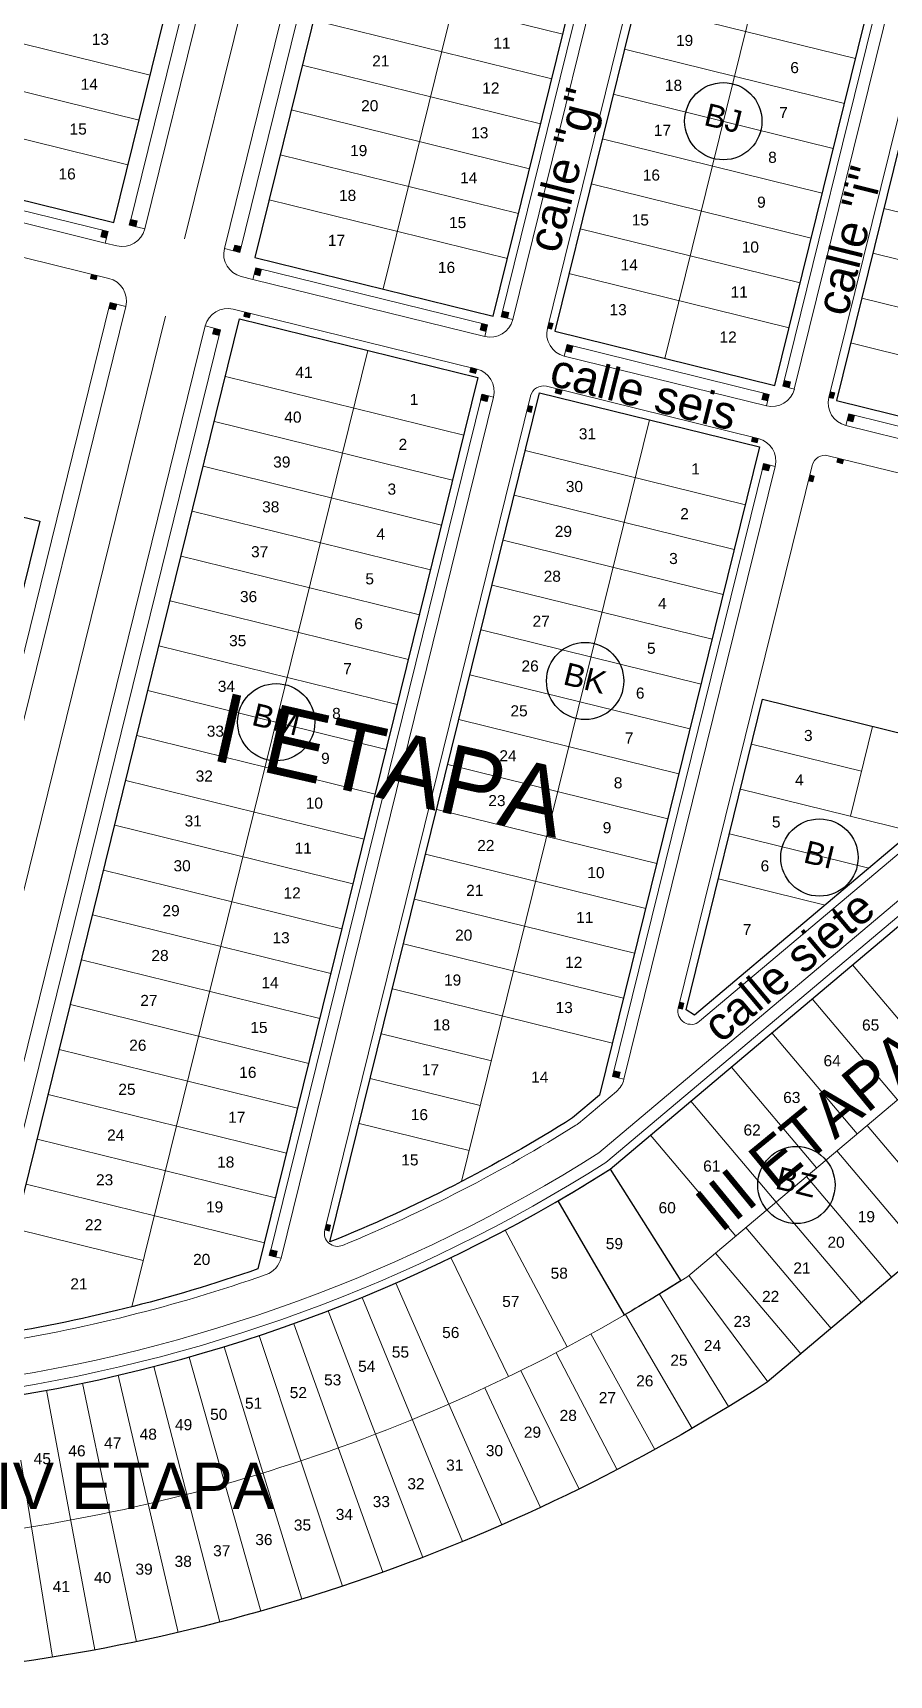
# Model space of a CAD drawing. Header units: millimetres. Extents: x 547073 to 557369, y 9424164 to 9429566.
# Drawn here: x 548510.7 to 548640.3, y 9426686.8 to 9426935.6 of the extents above; entities that cross this region are included whole.
import ezdxf

# ---------------------------------------------------------------- set-up
doc = ezdxf.new("R2010")
doc.units = ezdxf.units.MM
for name, color, linetype, lineweight in [('00 Estacionamientos', 251, 'Continuous', 15), ('00 Lotes', 7, 'Continuous', 15), ('00 Manzana', 170, 'Continuous', 25), ('00 Veredas', 253, 'Continuous', 15)]:
    doc.layers.add(name, color=color, linetype=linetype, lineweight=lineweight)
for name, color, linetype in [('TEXTO', 5, 'Continuous'), ('TEXTO-CATASTRO', 12, 'Continuous'), ('Y56', 112, 'Continuous')]:
    doc.layers.add(name, color=color, linetype=linetype)
doc.styles.add('KBYOZ', font='micross.ttf')
pattern_1 = [(346, (-6120.45241, 7539.05218), (0.0257042014075, 0.1030939209168), [])]
pattern_2 = [(256, (-6120.45241, 7539.05218), (0.1030939209168, -0.0257042014075), [])]

msp = doc.modelspace()

# ---------------------------------------------------------------- hatches: boundary and pattern name
h = msp.add_hatch()
h.set_pattern_fill('ANSI31', color=256, scale=0.85, angle=301, style=0)
h.set_pattern_definition(pattern_1)
h.paths.add_polyline_path([(548522.089, 9426905.529), (548521.216, 9426905.745), (548520.976, 9426904.774), (548521.85, 9426904.558)])
h = msp.add_hatch()
h.set_pattern_fill('ANSI31', color=256, scale=0.85, angle=211, style=0)
h.set_pattern_definition(pattern_2)
h.paths.add_polyline_path([(548526.497, 9426907.12), (548525.526, 9426907.36), (548525.311, 9426906.486), (548526.282, 9426906.246)])
h = msp.add_hatch()
h.set_pattern_fill('ANSI31', color=256, scale=0.85, angle=211, style=0)
h.set_pattern_definition(pattern_2)
h.paths.add_polyline_path([(548542.226, 9426903.241), (548541.255, 9426903.481), (548541.039, 9426902.607), (548542.01, 9426902.367)])
h = msp.add_hatch()
h.set_pattern_fill('ANSI31', color=256, scale=0.85, angle=301, style=0)
h.set_pattern_definition(pattern_1)
h.paths.add_polyline_path([(548520.442, 9426898.851), (548519.569, 9426899.066), (548519.409, 9426898.419), (548520.283, 9426898.203)])
h = msp.add_hatch()
h.set_pattern_fill('ANSI31', color=256, scale=0.85, angle=301, style=0)
h.set_pattern_definition(pattern_1)
h.paths.add_polyline_path([(548545.294, 9426899.806), (548544.42, 9426900.022), (548544.181, 9426899.051), (548545.055, 9426898.836)])
h = msp.add_hatch()
h.set_pattern_fill('ANSI31', color=256, scale=0.85, angle=211, style=0)
h.set_pattern_definition(pattern_2)
h.paths.add_polyline_path([(548523.389, 9426894.519), (548522.419, 9426894.759), (548522.203, 9426893.885), (548523.174, 9426893.645)])
h = msp.add_hatch()
h.set_pattern_fill('ANSI31', color=256, scale=0.85, angle=301, style=0)
h.set_pattern_definition(pattern_1)
h.paths.add_polyline_path([(548543.647, 9426893.128), (548542.773, 9426893.344), (548542.614, 9426892.696), (548543.488, 9426892.481)])
h = msp.add_hatch()
h.set_pattern_fill('ANSI31', color=256, scale=0.85, angle=211, style=0)
h.set_pattern_definition(pattern_2)
h.paths.add_polyline_path([(548582.761, 9426893.244), (548581.79, 9426893.484), (548581.575, 9426892.61), (548582.546, 9426892.37)])
h = msp.add_hatch()
h.set_pattern_fill('ANSI31', color=256, scale=0.85, angle=211, style=0)
h.set_pattern_definition(pattern_2)
h.paths.add_polyline_path([(548539.118, 9426890.64), (548538.147, 9426890.88), (548537.932, 9426890.006), (548538.903, 9426889.766)])
h = msp.add_hatch()
h.set_pattern_fill('ANSI31', color=256, scale=0.85, angle=301, style=0)
h.set_pattern_definition(pattern_1)
h.paths.add_polyline_path([(548579.519, 9426891.366), (548578.645, 9426891.582), (548578.406, 9426890.611), (548579.279, 9426890.395)])
h = msp.add_hatch()
h.set_pattern_fill('ANSI31', color=256, scale=0.85, angle=211, style=0)
h.set_pattern_definition(pattern_2)
h.paths.add_polyline_path([(548589.429, 9426891.603), (548588.782, 9426891.762), (548588.566, 9426890.889), (548589.213, 9426890.729)])
h = msp.add_hatch()
h.set_pattern_fill('ANSI31', color=256, scale=0.85, angle=301, style=0)
h.set_pattern_definition(pattern_1)
h.paths.add_polyline_path([(548592.432, 9426888.181), (548591.558, 9426888.397), (548591.319, 9426887.426), (548592.192, 9426887.211)])
h = msp.add_hatch()
h.set_pattern_fill('ANSI31', color=256, scale=0.85, angle=301, style=0)
h.set_pattern_definition(pattern_1)
h.paths.add_polyline_path([(548577.87, 9426884.688), (548576.996, 9426884.903), (548576.837, 9426884.256), (548577.711, 9426884.041)])
h = msp.add_hatch()
h.set_pattern_fill('ANSI31', color=256, scale=0.85, angle=211, style=0)
h.set_pattern_definition(pattern_2)
h.paths.add_polyline_path([(548579.654, 9426880.643), (548578.683, 9426880.883), (548578.467, 9426880.009), (548579.438, 9426879.769)])
h = msp.add_hatch()
h.set_pattern_fill('ANSI31', color=256, scale=0.85, angle=301, style=0)
h.set_pattern_definition(pattern_1)
h.paths.add_polyline_path([(548590.785, 9426881.503), (548589.911, 9426881.719), (548589.751, 9426881.071), (548590.625, 9426880.856)])
h = msp.add_hatch()
h.set_pattern_fill('ANSI31', color=256, scale=0.85, angle=301, style=0)
h.set_pattern_definition(pattern_1)
h.paths.add_polyline_path([(548622.142, 9426880.854), (548621.268, 9426881.07), (548621.029, 9426880.099), (548621.902, 9426879.884)])
h = msp.add_hatch()
h.set_pattern_fill('ANSI31', color=256, scale=0.85, angle=211, style=0)
h.set_pattern_definition(pattern_2)
h.paths.add_polyline_path([(548625.384, 9426882.733), (548624.413, 9426882.972), (548624.198, 9426882.098), (548625.169, 9426881.859)])
h = msp.add_hatch()
h.set_pattern_fill('ANSI31', color=256, scale=0.85, angle=211, style=0)
h.set_pattern_definition(pattern_2)
h.paths.add_polyline_path([(548632.052, 9426881.091), (548631.405, 9426881.251), (548631.189, 9426880.377), (548631.836, 9426880.217)])
h = msp.add_hatch()
h.set_pattern_fill('ANSI31', color=256, scale=0.85, angle=211, style=0)
h.set_pattern_definition(pattern_2)
h.paths.add_polyline_path([(548586.321, 9426878.999), (548585.673, 9426879.159), (548585.458, 9426878.285), (548586.105, 9426878.125)])
h = msp.add_hatch()
h.set_pattern_fill('ANSI31', color=256, scale=0.85, angle=301, style=0)
h.set_pattern_definition(pattern_1)
h.paths.add_polyline_path([(548635.055, 9426877.67), (548634.181, 9426877.885), (548633.942, 9426876.914), (548634.815, 9426876.699)])
h = msp.add_hatch()
h.set_pattern_fill('ANSI31', color=256, scale=0.85, angle=301, style=0)
h.set_pattern_definition(pattern_1)
h.paths.add_polyline_path([(548620.493, 9426874.176), (548619.619, 9426874.392), (548619.46, 9426873.745), (548620.334, 9426873.529)])
h = msp.add_hatch()
h.set_pattern_fill('ANSI31', color=256, scale=0.85, angle=301, style=0)
h.set_pattern_definition(pattern_1)
h.paths.add_polyline_path([(548633.408, 9426870.991), (548632.534, 9426871.207), (548632.374, 9426870.56), (548633.248, 9426870.344)])
h = msp.add_hatch()
h.set_pattern_fill('ANSI31', color=256, scale=0.85, angle=211, style=0)
h.set_pattern_definition(pattern_2)
h.paths.add_polyline_path([(548622.277, 9426870.132), (548621.306, 9426870.371), (548621.09, 9426869.497), (548622.061, 9426869.258)])
h = msp.add_hatch()
h.set_pattern_fill('ANSI31', color=256, scale=0.85, angle=211, style=0)
h.set_pattern_definition(pattern_2)
h.paths.add_polyline_path([(548628.944, 9426868.488), (548628.296, 9426868.647), (548628.081, 9426867.773), (548628.728, 9426867.614)])
h = msp.add_hatch()
h.set_pattern_fill('ANSI31', color=256, scale=0.85, angle=211, style=0)
h.set_pattern_definition([(256, (-6097.52922, 7448.66085), (0.1030939209168, -0.0257042014075), [])])
h.paths.add_polyline_path([(548609.244, 9426788.608), (548608.597, 9426788.767), (548608.381, 9426787.894), (548609.028, 9426787.734)])
h = msp.add_hatch()
h.set_pattern_fill('ANSI31', color=256, scale=0.85, angle=211, style=0)
h.set_pattern_definition(pattern_2)
h.paths.add_polyline_path([(548599.595, 9426778.159), (548598.624, 9426778.399), (548598.408, 9426777.525), (548599.379, 9426777.286)])
h = msp.add_hatch()
h.set_pattern_fill('ANSI31', color=256, scale=0.85, angle=211, style=0)
h.set_pattern_definition([(256, (-6151.03749, 7415.03409), (0.1030939209168, -0.0257042014075), [])])
h.paths.add_polyline_path([(548555.736, 9426754.981), (548555.088, 9426755.141), (548554.873, 9426754.267), (548555.52, 9426754.107)])
h = msp.add_hatch()
h.set_pattern_fill('ANSI31', color=256, scale=0.85, angle=211, style=0)
h.set_pattern_definition(pattern_2)
h.paths.add_polyline_path([(548547.691, 9426751.041), (548546.72, 9426751.28), (548546.505, 9426750.406), (548547.476, 9426750.167)])

# ---------------------------------------------------------------- linework, layer by layer
at = {"layer": '00 Estacionamientos'}
for p, q in [((548527.64, 9426905.908), (548554.82, 9427016.12)), ((548566.86, 9427013.151), (548539.679, 9426902.938)), ((548583.321, 9426892.174), (548610.502, 9427002.388)), ((548625.944, 9426881.661), (548653.125, 9426991.877)), ((548490.395, 9426911.492), (548521.658, 9426903.782)), ((548543.989, 9426898.274), (548579.088, 9426889.618)), ((548524.75, 9426894.187), (548486.068, 9426737.339)), ((548499.806, 9426741.258), (548536.789, 9426891.218)), ((548591.127, 9426886.649), (548621.711, 9426879.107)), ((548580.431, 9426880.453), (548548.257, 9426749.993)), ((548633.75, 9426876.138), (548664.334, 9426868.595)), ((548623.053, 9426869.94), (548600.156, 9426777.095)), ((548699.708, 9426853.143), (548596.34, 9426765.935))]:
    msp.add_line(p, q, dxfattribs=at)
msp.add_arc((548468.802, 9426967.292), 238.349, 277.87213, 302.34986, dxfattribs=at)
at = {"layer": '00 Lotes'}
for p, q in [((548591.489, 9427009.446), (548563.714, 9426896.821)), ((548625.253, 9426963.011), (548606.337, 9426886.309)), ((548554.831, 9426944.329), (548590.9, 9426935.434)), ((548601.897, 9426939.932), (548635.199, 9426931.719)), ((548553.155, 9426937.533), (548589.224, 9426928.638)), ((548509.024, 9426933.997), (548528.443, 9426929.208)), ((548600.221, 9426933.136), (548633.523, 9426924.923)), ((548551.479, 9426930.737), (548587.548, 9426921.841)), ((548507.348, 9426927.201), (548526.766, 9426922.412)), ((548598.545, 9426926.339), (548631.847, 9426918.126)), ((548549.803, 9426923.94), (548585.872, 9426915.045)), ((548505.672, 9426920.404), (548525.09, 9426915.615)), ((548596.869, 9426919.543), (548630.171, 9426911.33)), ((548548.126, 9426917.144), (548584.196, 9426908.249)), ((548595.193, 9426912.746), (548628.495, 9426904.533)), ((548546.45, 9426910.348), (548582.52, 9426901.452)), ((548639.492, 9426909.031), (548672.794, 9426900.818)), ((548593.516, 9426905.95), (548626.819, 9426897.737)), ((548637.816, 9426902.235), (548671.118, 9426894.022)), ((548591.84, 9426899.154), (548625.143, 9426890.941)), ((548636.139, 9426895.438), (548669.442, 9426887.226)), ((548634.463, 9426888.642), (548667.766, 9426880.429)), ((548561.415, 9426887.5), (548525.69, 9426742.64)), ((548575.911, 9426874.655), (548539.842, 9426883.551)), ((548574.235, 9426867.859), (548538.166, 9426876.754)), ((548604.038, 9426876.988), (548575.586, 9426761.62)), ((548618.534, 9426864.144), (548585.232, 9426872.357)), ((548572.559, 9426861.062), (548536.489, 9426869.958)), ((548616.858, 9426857.347), (548583.556, 9426865.56)), ((548570.883, 9426854.266), (548534.813, 9426863.161)), ((548615.182, 9426850.551), (548581.88, 9426858.764)), ((548569.207, 9426847.47), (548533.137, 9426856.365)), ((548613.506, 9426843.754), (548580.203, 9426851.967)), ((548567.53, 9426840.673), (548531.461, 9426849.569)), ((548611.83, 9426836.958), (548578.527, 9426845.171)), ((548565.854, 9426833.877), (548529.785, 9426842.772)), ((548564.178, 9426827.081), (548528.109, 9426835.976)), ((548610.153, 9426830.162), (548576.851, 9426838.375)), ((548714.921, 9426835.886), (548610.175, 9426747.515)), ((548608.477, 9426823.365), (548575.175, 9426831.578)), ((548562.502, 9426820.284), (548526.433, 9426829.18)), ((548634.45, 9426816.964), (548637.801, 9426830.553)), ((548619.475, 9426827.867), (548636.124, 9426823.761)), ((548606.801, 9426816.569), (548573.499, 9426824.782)), ((548560.826, 9426813.488), (548524.757, 9426822.383)), ((548617.799, 9426821.07), (548643.843, 9426814.648)), ((548605.125, 9426809.773), (548571.823, 9426817.986)), ((548559.15, 9426806.691), (548523.081, 9426815.587)), ((548616.121, 9426814.275), (548637.23, 9426809.069)), ((548603.449, 9426802.976), (548570.147, 9426811.189)), ((548557.474, 9426799.895), (548521.405, 9426808.79)), ((548614.445, 9426807.478), (548630.617, 9426803.49)), ((548601.773, 9426796.18), (548568.471, 9426804.393)), ((548555.798, 9426793.099), (548519.728, 9426801.994)), ((548600.097, 9426789.383), (548566.795, 9426797.596)), ((548554.122, 9426786.302), (548518.052, 9426795.198)), ((548647.661, 9426779.141), (548634.764, 9426794.427)), ((548598.421, 9426782.587), (548565.118, 9426790.8)), ((548641.546, 9426773.982), (548628.649, 9426789.269)), ((548552.446, 9426779.506), (548516.376, 9426788.401)), ((548580.093, 9426779.897), (548563.442, 9426784.004)), ((548635.431, 9426768.824), (548622.535, 9426784.11)), ((548550.769, 9426772.71), (548514.7, 9426781.605)), ((548629.317, 9426763.665), (548616.42, 9426778.952)), ((548578.417, 9426773.101), (548561.766, 9426777.207)), ((548549.093, 9426765.913), (548513.024, 9426774.809)), ((548623.202, 9426758.506), (548610.306, 9426773.793)), ((548576.741, 9426766.304), (548560.09, 9426770.411)), ((548649.856, 9426754.827), (548636.96, 9426770.113)), ((548547.417, 9426759.117), (548511.348, 9426768.012)), ((548617.088, 9426753.348), (548604.191, 9426768.634)), ((548645.271, 9426750.958), (548632.374, 9426766.244)), ((548598.077, 9426763.475), (548608.767, 9426746.581)), ((548640.685, 9426747.089), (548627.788, 9426762.375)), ((548545.741, 9426752.32), (548509.672, 9426761.216)), ((548590.201, 9426758.698), (548600.247, 9426741.403)), ((548636.099, 9426743.22), (548623.202, 9426758.506)), ((548527.414, 9426749.631), (548507.996, 9426754.419)), ((548582.169, 9426754.233), (548591.556, 9426736.565)), ((548631.513, 9426739.351), (548618.616, 9426754.637)), ((548573.973, 9426750.076), (548582.686, 9426732.06)), ((548626.927, 9426735.482), (548614.03, 9426750.768)), ((548609.999, 9426747.368), (548621.92, 9426731.257)), ((548560.527, 9426744.052), (548575.722, 9426707.064)), ((548565.626, 9426746.232), (548573.652, 9426727.897)), ((548565.63, 9426746.218), (548573.649, 9426727.902)), ((548605.532, 9426744.563), (548615.996, 9426727.518)), ((548555.376, 9426742.005), (548569.725, 9426704.657)), ((548600.383, 9426741.482), (548610.463, 9426724.192)), ((548550.177, 9426740.075), (548563.666, 9426702.431)), ((548539.664, 9426736.58), (548551.409, 9426698.343)), ((548544.942, 9426738.268), (548557.561, 9426700.31)), ((548595.164, 9426738.521), (548604.822, 9426721.011)), ((548534.349, 9426735.014), (548545.212, 9426696.517)), ((548589.879, 9426735.68), (548599.144, 9426717.956)), ((548523.62, 9426732.251), (548532.7, 9426693.295)), ((548529, 9426733.571), (548538.975, 9426694.834)), ((548584.529, 9426732.962), (548593.397, 9426715.015)), ((548507.311, 9426729.035), (548513.693, 9426689.547)), ((548512.771, 9426729.982), (548520.058, 9426690.651)), ((548518.207, 9426731.053), (548526.395, 9426691.901)), ((548579.119, 9426730.367), (548587.552, 9426712.243)), ((548573.649, 9426727.902), (548581.667, 9426709.586))]:
    msp.add_line(p, q, dxfattribs=at)
for centre, radius, start, end in [((548468.802, 9426967.292), 261.349, 276.06176, 302.65117), ((548607.918, 9426750.19), 3.5, 302.65117, 310.15304)]:
    msp.add_arc(centre, radius, start, end, dxfattribs=at)
at = {"layer": '00 Manzana'}
for points in [[(548516.729, 9427027.883), (548488.953, 9426915.258), (548522.935, 9426906.877), (548550.711, 9427019.503), (548516.729, 9427027.883)], [(548572.071, 9427014.235), (548544.295, 9426901.609), (548580.365, 9426892.714), (548608.14, 9427005.34), (548572.071, 9427014.235)], [(548660.084, 9426992.529), (548632.308, 9426879.904), (548665.611, 9426871.691), (548693.386, 9426984.317), (548660.084, 9426992.529)], [(548608.601, 9426967.117), (548589.685, 9426890.415), (548622.988, 9426882.203), (548641.904, 9426958.904), (548608.601, 9426967.117)], [(548654.453, 9426826.447), (548653.566, 9426822.85), (548610.839, 9426786.803), (548609.553, 9426787.633), (548621.15, 9426834.659), (548654.453, 9426826.447)]]:
    msp.add_lwpolyline(points, dxfattribs=at)
for points in [[(548503.999, 9426738.215), (548541.997, 9426892.289), (548578.066, 9426883.393), (548544.765, 9426748.362, -0.0451544), (548503.999, 9426738.215, -4.0312863)], [(548555.661, 9426752.453), (548587.387, 9426881.095), (548620.689, 9426872.882), (548596.471, 9426774.682), (548592.385, 9426771.235, -0.0443323), (548555.661, 9426752.453, -15.574288)], [(548445.337, 9426738.398), (548477.795, 9426870.013), (548511.777, 9426861.633), (548480.757, 9426735.851, -0.0181), (548450.403, 9426736.397), (548445.337, 9426738.398)], [(548702.025, 9426851.172), (548727.818, 9426820.6), (548621.849, 9426731.198, -0.1239611), (548491.327, 9426686.829), (548501.517, 9426728.15, 0.1071334), (548598.068, 9426763.469), (548702.025, 9426851.172)]]:
    msp.add_lwpolyline(points, format="xyb", dxfattribs=at)
at = {"layer": '00 Manzana', "lineweight": 30}
msp.add_lwpolyline([(548600.256, 9426741.409), (548590.21, 9426758.704, 0.0094795), (548598.077, 9426763.475), (548598.085, 9426763.482), (548608.776, 9426746.587, -0.0095379)], format="xyb", close=True, dxfattribs=at)
at = {"layer": '00 Veredas'}
for p, q in [((548525.31, 9426906.483), (548552.49, 9427016.695)), ((548533.66, 9426904.423), (548560.84, 9427014.636)), ((548569.19, 9427012.577), (548542.009, 9426902.364)), ((548581.574, 9426892.605), (548608.755, 9427002.819)), ((548616.104, 9427002.552), (548588.564, 9426890.881)), ((548624.196, 9426882.092), (548651.377, 9426992.308)), ((548658.727, 9426992.04), (548631.187, 9426880.367)), ((548490.826, 9426913.239), (548522.089, 9426905.529)), ((548487.721, 9426906.92), (548522.189, 9426898.42)), ((548520.976, 9426904.774), (548521.216, 9426905.745)), ((548527.642, 9426905.911), (548525.312, 9426906.485)), ((548526.497, 9426907.12), (548525.528, 9426907.359)), ((548526.281, 9426906.243), (548526.497, 9426907.12)), ((548520.976, 9426904.774), (548521.85, 9426904.558)), ((548521.658, 9426903.782), (548522.089, 9426905.529)), ((548521.658, 9426903.782), (548523.406, 9426903.351)), ((548541.255, 9426903.481), (548541.039, 9426902.603)), ((548541.255, 9426903.481), (548542.227, 9426903.241)), ((548539.682, 9426902.942), (548542.012, 9426902.367)), ((548519.569, 9426899.066), (548519.409, 9426898.419)), ((548519.409, 9426898.419), (548520.283, 9426898.203)), ((548520.442, 9426898.851), (548520.283, 9426898.203)), ((548542.242, 9426898.705), (548543.989, 9426898.274)), ((548543.989, 9426898.274), (548544.42, 9426900.022)), ((548544.181, 9426899.051), (548545.055, 9426898.836)), ((548544.42, 9426900.022), (548579.519, 9426891.366)), ((548545.055, 9426898.836), (548545.294, 9426899.806)), ((548522.419, 9426894.762), (548483.738, 9426737.914)), ((548523.174, 9426893.645), (548522.203, 9426893.885)), ((548524.749, 9426894.184), (548522.419, 9426894.759)), ((548523.39, 9426894.523), (548523.174, 9426893.645)), ((548541.024, 9426893.775), (548577.87, 9426884.688)), ((548542.773, 9426893.344), (548542.614, 9426892.696)), ((548582.761, 9426893.244), (548581.792, 9426893.483)), ((548582.545, 9426892.365), (548582.761, 9426893.244)), ((548530.769, 9426892.703), (548491.976, 9426735.404)), ((548536.788, 9426891.215), (548539.118, 9426890.64)), ((548537.932, 9426890.006), (548538.148, 9426890.883)), ((548542.614, 9426892.696), (548543.488, 9426892.481)), ((548543.647, 9426893.128), (548543.488, 9426892.481)), ((548578.406, 9426890.611), (548578.645, 9426891.582)), ((548579.088, 9426889.618), (548579.519, 9426891.366)), ((548583.324, 9426892.179), (548581.576, 9426892.61)), ((548589.213, 9426890.729), (548588.566, 9426890.889)), ((548589.429, 9426891.603), (548588.782, 9426891.762)), ((548589.213, 9426890.729), (548589.429, 9426891.603)), ((548502.14, 9426740.7), (548539.119, 9426890.643)), ((548537.932, 9426890.006), (548538.903, 9426889.766)), ((548578.406, 9426890.611), (548579.279, 9426890.395)), ((548591.127, 9426886.649), (548591.558, 9426888.397)), ((548591.558, 9426888.397), (548622.142, 9426880.854)), ((548591.319, 9426887.426), (548592.192, 9426887.211)), ((548592.192, 9426887.211), (548592.432, 9426888.181)), ((548576.996, 9426884.903), (548576.837, 9426884.256)), ((548576.837, 9426884.256), (548577.711, 9426884.041)), ((548577.87, 9426884.688), (548577.711, 9426884.041)), ((548578.683, 9426880.884), (548546.505, 9426750.406)), ((548580.43, 9426880.452), (548578.683, 9426880.883)), ((548588.453, 9426882.078), (548620.493, 9426874.176)), ((548589.911, 9426881.719), (548589.751, 9426881.071)), ((548589.751, 9426881.071), (548590.625, 9426880.856)), ((548590.785, 9426881.503), (548590.625, 9426880.856)), ((548621.029, 9426880.099), (548621.268, 9426881.07)), ((548621.711, 9426879.107), (548622.142, 9426880.854)), ((548625.947, 9426881.667), (548624.199, 9426882.098)), ((548625.384, 9426882.733), (548624.415, 9426882.972)), ((548625.167, 9426881.852), (548625.384, 9426882.733)), ((548632.052, 9426881.091), (548631.405, 9426881.251)), ((548631.836, 9426880.217), (548632.052, 9426881.091)), ((548554.873, 9426754.267), (548586.031, 9426880.607)), ((548579.438, 9426879.769), (548578.467, 9426880.009)), ((548579.654, 9426880.645), (548579.438, 9426879.769)), ((548586.105, 9426878.125), (548585.458, 9426878.285)), ((548586.321, 9426878.999), (548585.673, 9426879.159)), ((548586.105, 9426878.125), (548586.321, 9426878.999)), ((548621.029, 9426880.099), (548621.902, 9426879.884)), ((548631.836, 9426880.217), (548631.189, 9426880.377)), ((548633.75, 9426876.138), (548634.181, 9426877.885)), ((548633.942, 9426876.914), (548634.815, 9426876.699)), ((548634.181, 9426877.885), (548664.765, 9426870.343)), ((548634.815, 9426876.699), (548635.055, 9426877.67)), ((548619.619, 9426874.392), (548619.46, 9426873.745)), ((548619.46, 9426873.745), (548620.334, 9426873.529)), ((548620.493, 9426874.176), (548620.334, 9426873.529)), ((548631.076, 9426871.566), (548663.116, 9426863.665)), ((548632.534, 9426871.207), (548632.374, 9426870.56)), ((548633.408, 9426870.991), (548633.248, 9426870.344)), ((548621.306, 9426870.371), (548598.408, 9426777.525)), ((548608.381, 9426787.894), (548628.653, 9426870.094)), ((548622.061, 9426869.258), (548621.09, 9426869.497)), ((548623.053, 9426869.94), (548621.306, 9426870.371)), ((548622.277, 9426870.132), (548622.061, 9426869.258)), ((548628.944, 9426868.488), (548628.296, 9426868.647)), ((548628.728, 9426867.614), (548628.944, 9426868.488)), ((548632.374, 9426870.56), (548633.248, 9426870.344)), ((548628.728, 9426867.614), (548628.081, 9426867.773)), ((548700.869, 9426851.767), (548597.407, 9426764.481)), ((548611.613, 9426785.886), (548656.109, 9426823.426)), ((548609.244, 9426788.608), (548608.597, 9426788.767)), ((548609.028, 9426787.734), (548608.381, 9426787.894)), ((548609.028, 9426787.734), (548609.244, 9426788.608)), ((548600.156, 9426777.094), (548598.408, 9426777.525)), ((548599.595, 9426778.159), (548598.624, 9426778.399)), ((548599.595, 9426778.159), (548599.379, 9426777.286)), ((548593.282, 9426770.421), (548599.015, 9426775.258)), ((548555.52, 9426754.107), (548554.873, 9426754.267)), ((548555.736, 9426754.981), (548555.088, 9426755.141)), ((548555.52, 9426754.107), (548555.736, 9426754.981)), ((548548.253, 9426749.975), (548546.505, 9426750.406)), ((548547.691, 9426751.041), (548546.72, 9426751.28)), ((548547.691, 9426751.041), (548547.476, 9426750.167))]:
    msp.add_line(p, q, dxfattribs=at)
for centre, radius, start, end in [((548524.244, 9426906.749), 3.5, 256.14628, 346.14628), ((548543.08, 9426902.104), 3.5, 166.14628, 256.14628), ((548521.351, 9426895.022), 3.5, 346.14628, 76.14628), ((548540.186, 9426890.377), 3.5, 76.14628, 166.14628), ((548579.926, 9426893.017), 3.5, 256.14628, 346.14628), ((548591.965, 9426890.048), 3.5, 166.14628, 256.14628), ((548577.032, 9426881.29), 3.5, 346.14628, 76.14628), ((548587.974, 9426880.136), 2, 76.14628, 166.14628), ((548622.549, 9426882.505), 3.5, 256.14628, 346.14628), ((548634.588, 9426879.536), 3.5, 166.14628, 256.14628), ((548619.655, 9426870.778), 3.5, 346.14628, 76.14628), ((548630.597, 9426869.625), 2, 76.14628, 166.14628), ((548610.323, 9426787.415), 2, 166.14628, 310.15286), ((548596.758, 9426777.933), 3.5, 310.15286, 346.14628), ((548468.319, 9426968.529), 234.261, 292.39675, 302.12338), ((548591.025, 9426773.096), 3.5, 302.12338, 310.15286), ((548468.802, 9426967.292), 240.149, 277.86478, 302.3792), ((548556.815, 9426753.788), 2, 166.14628, 292.39675), ((548544.859, 9426750.831), 3.5, 289.37105, 346.14628), ((548468.319, 9426968.529), 234.261, 278.69501, 289.37105)]:
    msp.add_arc(centre, radius, start, end, dxfattribs=at)
at = {"layer": 'TEXTO-CATASTRO'}
for centre in [(548615.194, 9426922.231), (548594.283, 9426837.434), (548547.528, 9426831.19), (548629.745, 9426810.689), (548626.258, 9426761.084)]:
    msp.add_circle(centre, 5.85, dxfattribs=at)

# ---------------------------------------------------------------- texts
at = {"insert": (548610.351, 9426759.079), "char_height": 7, "attachment_point": 1, "rotation": 39.36095}
msp.add_mtext_dynamic_manual_height_columns('III ETAPA', width=89.24565, gutter_width=12.5, heights=[0], dxfattribs=at)
at = {"insert": (548505.055, 9426719.014), "char_height": 7, "attachment_point": 1}
msp.add_mtext_dynamic_manual_height_columns('IV ETAPA', width=89.24565, gutter_width=12.5, heights=[0], dxfattribs=at)
at = {"layer": 'TEXTO', "color": 7, "char_height": 5, "attachment_point": 5, "style": 'KBYOZ'}
for s, insert, width, rotation in [('calle "g"', (548591.635, 9426914.672), 252.11877, 76), ('calle "i"', (548634.258, 9426904.16), 252.11877, 76), ('calle seis', (548603.174, 9426881.21), 0.0000000002, 346), ('calle siete', (548625.1, 9426794.279), 0.000000000225, 40)]:
    msp.add_mtext(s, dxfattribs=dict(at, insert=insert, width=width, rotation=rotation))
at = {"layer": 'TEXTO-CATASTRO', "attachment_point": 5, "style": 'KBYOZ'}
for s, insert, char_height, width, rotation in [('13', (548520.909, 9426934.632), 1.68, 0.000122, 0.08064), ('11', (548581.691, 9426934.061), 1.68, 0.000122, 0.08064), ('19', (548609.339, 9426934.453), 1.68, 0.000122, 0.08064), ('21', (548563.363, 9426931.371), 1.68, 0.000122, 0.08064), ('6', (548625.99, 9426930.346), 1.68, 0.000122, 0.08064), ('14', (548519.233, 9426927.835), 1.68, 0.000122, 0.08064), ('12', (548580.015, 9426927.265), 1.68, 0.000122, 0.08064), ('18', (548607.662, 9426927.656), 1.68, 0.000122, 0.08064), ('20', (548561.687, 9426924.575), 1.68, 0.000122, 0.08064), ('BJ', (548615.198, 9426922.669), 3.4214, 0.000158, 346.25424), ('7', (548624.314, 9426923.55), 1.68, 0.000122, 0.08064), ('15', (548517.557, 9426921.039), 1.68, 0.000122, 0.08064), ('13', (548578.338, 9426920.469), 1.68, 0.000122, 0.08064), ('17', (548605.986, 9426920.86), 1.68, 0.000122, 0.08064), ('19', (548560.011, 9426917.779), 1.68, 0.000122, 0.08064), ('8', (548622.637, 9426916.753), 1.68, 0.000122, 0.08064), ('16', (548515.881, 9426914.243), 1.68, 0.000122, 0.08064), ('14', (548576.662, 9426913.672), 1.68, 0.000122, 0.08064), ('16', (548604.31, 9426914.064), 1.68, 0.000122, 0.08064), ('18', (548558.335, 9426910.982), 1.68, 0.000122, 0.08064), ('9', (548620.961, 9426909.957), 1.68, 0.000122, 0.08064), ('15', (548574.986, 9426906.876), 1.68, 0.000122, 0.08064), ('15', (548602.634, 9426907.267), 1.68, 0.000122, 0.08064), ('17', (548556.659, 9426904.186), 1.68, 0.000122, 0.08064), ('10', (548619.285, 9426903.161), 1.68, 0.000122, 0.08064), ('16', (548573.31, 9426900.08), 1.68, 0.000122, 0.08064), ('14', (548600.958, 9426900.471), 1.68, 0.000122, 0.08064), ('11', (548617.609, 9426896.364), 1.68, 0.000122, 0.08064), ('13', (548599.282, 9426893.674), 1.68, 0.000122, 0.08064), ('12', (548615.926, 9426889.541), 1.68, 0.000122, 0.08064), ('41', (548551.729, 9426884.19), 1.68, 0.000122, 0.08064), ('1', (548568.38, 9426880.083), 1.68, 0.000122, 0.08064), ('40', (548550.053, 9426877.394), 1.68, 0.000122, 0.08064), ('2', (548566.704, 9426873.287), 1.68, 0.000122, 0.08064), ('31', (548594.633, 9426874.867), 1.68, 0.000122, 0.08064), ('39', (548548.377, 9426870.597), 1.68, 0.000122, 0.08064), ('1', (548611.003, 9426869.571), 1.68, 0.000122, 0.08064), ('3', (548565.028, 9426866.491), 1.68, 0.000122, 0.08064), ('30', (548592.664, 9426866.884), 1.68, 0.000122, 0.08064), ('38', (548546.701, 9426863.801), 1.68, 0.000122, 0.08064), ('2', (548609.327, 9426862.774), 1.68, 0.000122, 0.08064), ('29', (548590.988, 9426860.087), 1.68, 0.000122, 0.08064), ('4', (548563.352, 9426859.695), 1.68, 0.000122, 0.08064), ('37', (548545.025, 9426857.005), 1.68, 0.000122, 0.08064), ('3', (548607.65, 9426855.978), 1.68, 0.000122, 0.08064), ('5', (548561.676, 9426852.898), 1.68, 0.000122, 0.08064), ('28', (548589.311, 9426853.291), 1.68, 0.000122, 0.08064), ('36', (548543.348, 9426850.208), 1.68, 0.000122, 0.08064), ('4', (548605.974, 9426849.182), 1.68, 0.000122, 0.08064), ('6', (548560, 9426846.102), 1.68, 0.000122, 0.08064), ('27', (548587.635, 9426846.495), 1.68, 0.000122, 0.08064), ('35', (548541.701, 9426843.533), 1.68, 0.000122, 0.08064), ('5', (548604.298, 9426842.385), 1.68, 0.000122, 0.08064), ('7', (548558.323, 9426839.306), 1.68, 0.000122, 0.08064), ('26', (548585.959, 9426839.698), 1.68, 0.000122, 0.08064), ('BK', (548594.287, 9426837.872), 3.4214, 0.000158, 346.25424), ('34', (548539.996, 9426836.616), 1.68, 0.000122, 0.08064), ('6', (548602.622, 9426835.589), 1.68, 0.000122, 0.08064), ('BM', (548547.532, 9426831.628), 3.4214, 0.000158, 346.25424), ('25', (548584.283, 9426832.902), 1.68, 0.000122, 0.08064), ('8', (548556.647, 9426832.509), 1.68, 0.000122, 0.08064), ('33', (548538.32, 9426829.819), 1.68, 0.000122, 0.08064), ('7', (548600.946, 9426828.792), 1.68, 0.000122, 0.08064), ('3', (548628.059, 9426829.164), 1.68, 0.000122, 0.08064), ('9', (548554.971, 9426825.713), 1.68, 0.000122, 0.08064), ('24', (548582.607, 9426826.105), 1.68, 0.000122, 0.08064), ('32', (548536.644, 9426823.023), 1.68, 0.000122, 0.08064), ('8', (548599.27, 9426821.996), 1.68, 0.000122, 0.08064), ('4', (548626.71, 9426822.453), 1.68, 0.000122, 0.08064), ('10', (548553.295, 9426818.916), 1.68, 0.000122, 0.08064), ('23', (548580.931, 9426819.309), 1.68, 0.000122, 0.08064), ('31', (548534.968, 9426816.227), 1.68, 0.000122, 0.08064), ('9', (548597.594, 9426815.2), 1.68, 0.000122, 0.08064), ('5', (548623.202, 9426816.069), 1.68, 0.000122, 0.08064), ('11', (548551.619, 9426812.12), 1.68, 0.000122, 0.08064), ('22', (548579.255, 9426812.513), 1.68, 0.000122, 0.08064), ('BI', (548629.749, 9426811.127), 3.4214, 0.000158, 346.25424), ('30', (548533.292, 9426809.43), 1.68, 0.000122, 0.08064), ('10', (548595.918, 9426808.403), 1.68, 0.000122, 0.08064), ('6', (548621.492, 9426809.416), 1.68, 0.000122, 0.08064), ('12', (548549.943, 9426805.324), 1.68, 0.000122, 0.08064), ('21', (548577.579, 9426805.716), 1.68, 0.000122, 0.08064), ('29', (548531.616, 9426802.634), 1.68, 0.000122, 0.08064), ('11', (548594.229, 9426801.61), 1.68, 0.000122, 0.08064), ('13', (548548.267, 9426798.527), 1.68, 0.000122, 0.08064), ('20', (548575.903, 9426798.92), 1.68, 0.000122, 0.08064), ('7', (548618.789, 9426799.77), 1.68, 0.000122, 0.08064), ('28', (548529.94, 9426795.837), 1.68, 0.000122, 0.08064), ('12', (548592.554, 9426794.813), 1.68, 0.000122, 0.08064), ('14', (548546.591, 9426791.731), 1.68, 0.000122, 0.08064), ('19', (548574.227, 9426792.123), 1.68, 0.000122, 0.08064), ('27', (548528.264, 9426789.041), 1.68, 0.000122, 0.08064), ('13', (548591.116, 9426787.957), 1.68, 0.000122, 0.08064), ('15', (548544.915, 9426784.935), 1.68, 0.000122, 0.08064), ('18', (548572.551, 9426785.327), 1.68, 0.000122, 0.08064), ('65', (548637.496, 9426785.305), 1.68, 0.000122, 0.08064), ('26', (548526.587, 9426782.245), 1.68, 0.000122, 0.08064), ('16', (548543.237, 9426778.138), 1.68, 0.000122, 0.08064), ('17', (548570.874, 9426778.531), 1.68, 0.000122, 0.08064), ('64', (548631.67, 9426779.898), 1.68, 0.000122, 0.08064), ('25', (548524.94, 9426775.57), 1.68, 0.000122, 0.08064), ('14', (548587.421, 9426777.433), 1.68, 0.000122, 0.08064), ('63', (548625.563, 9426774.33), 1.68, 0.000122, 0.08064), ('17', (548541.561, 9426771.342), 1.68, 0.000122, 0.08064), ('16', (548569.198, 9426771.734), 1.68, 0.000122, 0.08064), ('24', (548523.235, 9426768.652), 1.68, 0.000122, 0.08064), ('62', (548619.562, 9426769.404), 1.68, 0.000122, 0.08064), ('18', (548539.885, 9426764.546), 1.68, 0.000122, 0.08064), ('15', (548567.761, 9426764.878), 1.68, 0.000122, 0.08064), ('61', (548613.455, 9426763.943), 1.68, 0.000122, 0.08064), ('23', (548521.559, 9426761.856), 1.68, 0.000122, 0.08064), ('BZ', (548626.262, 9426761.522), 3.4214, 0.000158, 346.25424), ('19', (548538.209, 9426757.749), 1.68, 0.000122, 0.08064), ('60', (548606.705, 9426757.625), 1.68, 0.000122, 0.08064), ('19', (548636.847, 9426756.273), 1.68, 0.000122, 0.08064), ('22', (548519.883, 9426755.059), 1.68, 0.000122, 0.08064), ('59', (548598.714, 9426752.187), 1.68, 0.000122, 0.08064), ('20', (548632.261, 9426752.404), 1.68, 0.000122, 0.08064), ('20', (548536.247, 9426749.794), 1.68, 0.000122, 0.08064), ('21', (548627.1, 9426748.514), 1.68, 0.000122, 0.08064), ('21', (548517.674, 9426746.103), 1.68, 0.000122, 0.08064), ('58', (548590.363, 9426747.713), 1.68, 0.000122, 0.08064), ('57', (548583.035, 9426743.431), 1.68, 0.000122, 0.08064), ('22', (548622.361, 9426744.202), 1.68, 0.000122, 0.08064), ('56', (548573.947, 9426738.726), 1.68, 0.000122, 0.08064), ('23', (548618.046, 9426740.396), 1.68, 0.000122, 0.08064), ('55', (548566.331, 9426735.767), 1.68, 0.000122, 0.08064), ('24', (548613.561, 9426736.76), 1.68, 0.000122, 0.08064), ('54', (548561.229, 9426733.601), 1.68, 0.000122, 0.08064), ('25', (548608.481, 9426734.534), 1.68, 0.000122, 0.08064), ('53', (548556.077, 9426731.554), 1.68, 0.000122, 0.08064), ('26', (548603.319, 9426731.405), 1.68, 0.000122, 0.08064), ('52', (548550.878, 9426729.624), 1.68, 0.000122, 0.08064), ('27', (548597.65, 9426728.868), 1.68, 0.000122, 0.08064), ('50', (548538.831, 9426726.33), 1.68, 0.000122, 0.08064), ('51', (548544.109, 9426728.017), 1.68, 0.000122, 0.08064), ('28', (548591.727, 9426726.162), 1.68, 0.000122, 0.08064), ('48', (548528.166, 9426723.32), 1.68, 0.000122, 0.08064), ('49', (548533.516, 9426724.764), 1.68, 0.000122, 0.08064), ('29', (548586.311, 9426723.626), 1.68, 0.000122, 0.08064), ('46', (548517.374, 9426720.803), 1.68, 0.000122, 0.08064), ('47', (548522.787, 9426722), 1.68, 0.000122, 0.08064), ('30', (548580.558, 9426720.835), 1.68, 0.000122, 0.08064), ('45', (548512.128, 9426719.619), 1.68, 0.000122, 0.08064), ('31', (548574.55, 9426718.636), 1.68, 0.000122, 0.08064), ('32', (548568.683, 9426715.817), 1.68, 0.000122, 0.08064), ('34', (548557.852, 9426711.166), 1.68, 0.000122, 0.08064), ('33', (548563.437, 9426713.111), 1.68, 0.000122, 0.08064), ('35', (548551.506, 9426709.56), 1.68, 0.000122, 0.08064), ('36', (548545.667, 9426707.361), 1.68, 0.000122, 0.08064), ('38', (548533.451, 9426704.06), 1.68, 0.000122, 0.08064), ('37', (548539.289, 9426705.667), 1.68, 0.000122, 0.08064), ('40', (548521.266, 9426701.608), 1.68, 0.000122, 0.08064), ('39', (548527.528, 9426702.876), 1.68, 0.000122, 0.08064), ('41', (548515.005, 9426700.255), 1.68, 0.000122, 0.08064)]:
    msp.add_mtext(s, dxfattribs=dict(at, insert=insert, char_height=char_height, width=width, rotation=rotation))
at = {"layer": 'Y56', "color": 7, "insert": (548539.68, 9426835.794), "char_height": 10.5, "attachment_point": 1, "rotation": 347.22282}
msp.add_mtext_dynamic_manual_height_columns('I ETAPA', width=135.12603, gutter_width=12.5, heights=[0], dxfattribs=at)

doc.saveas('drawing.dxf')
